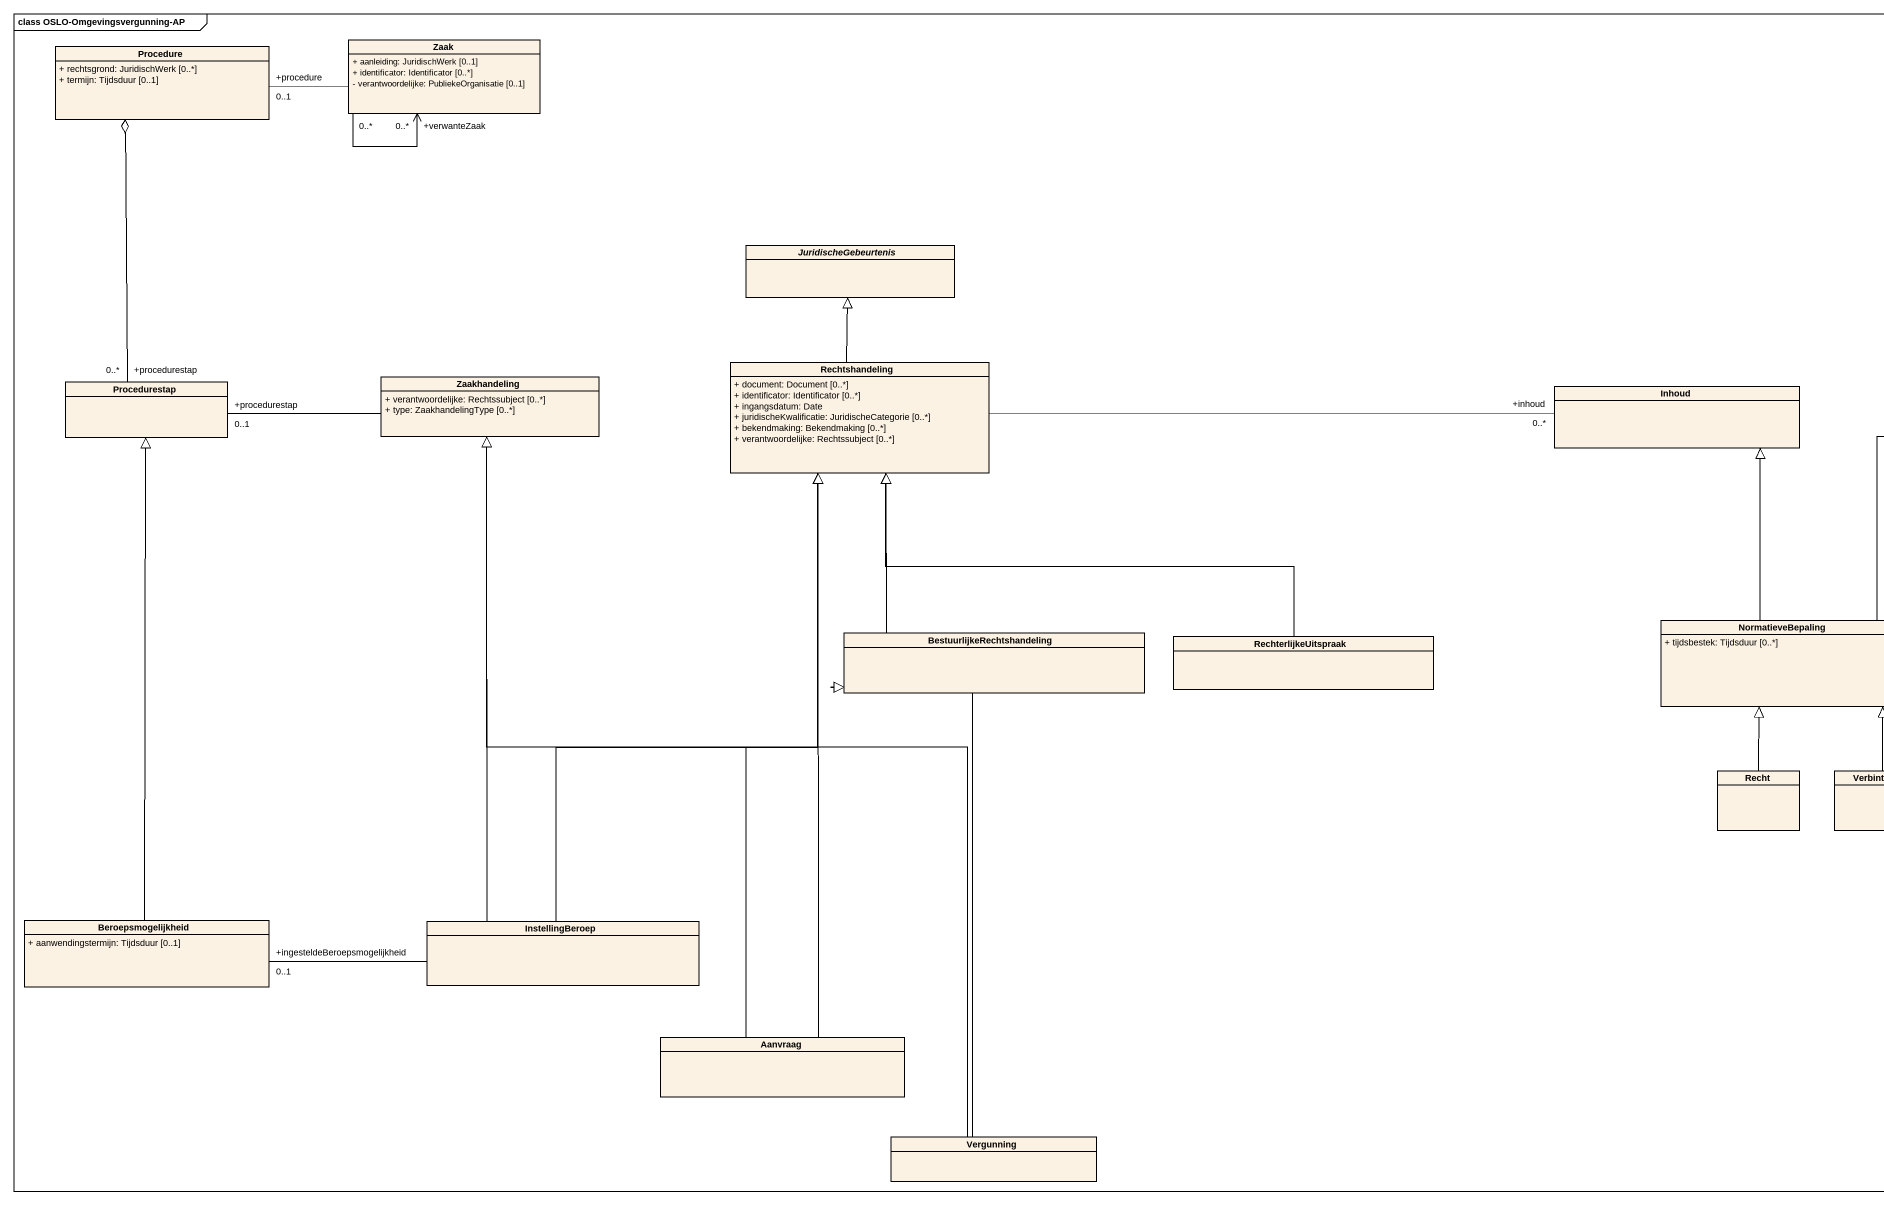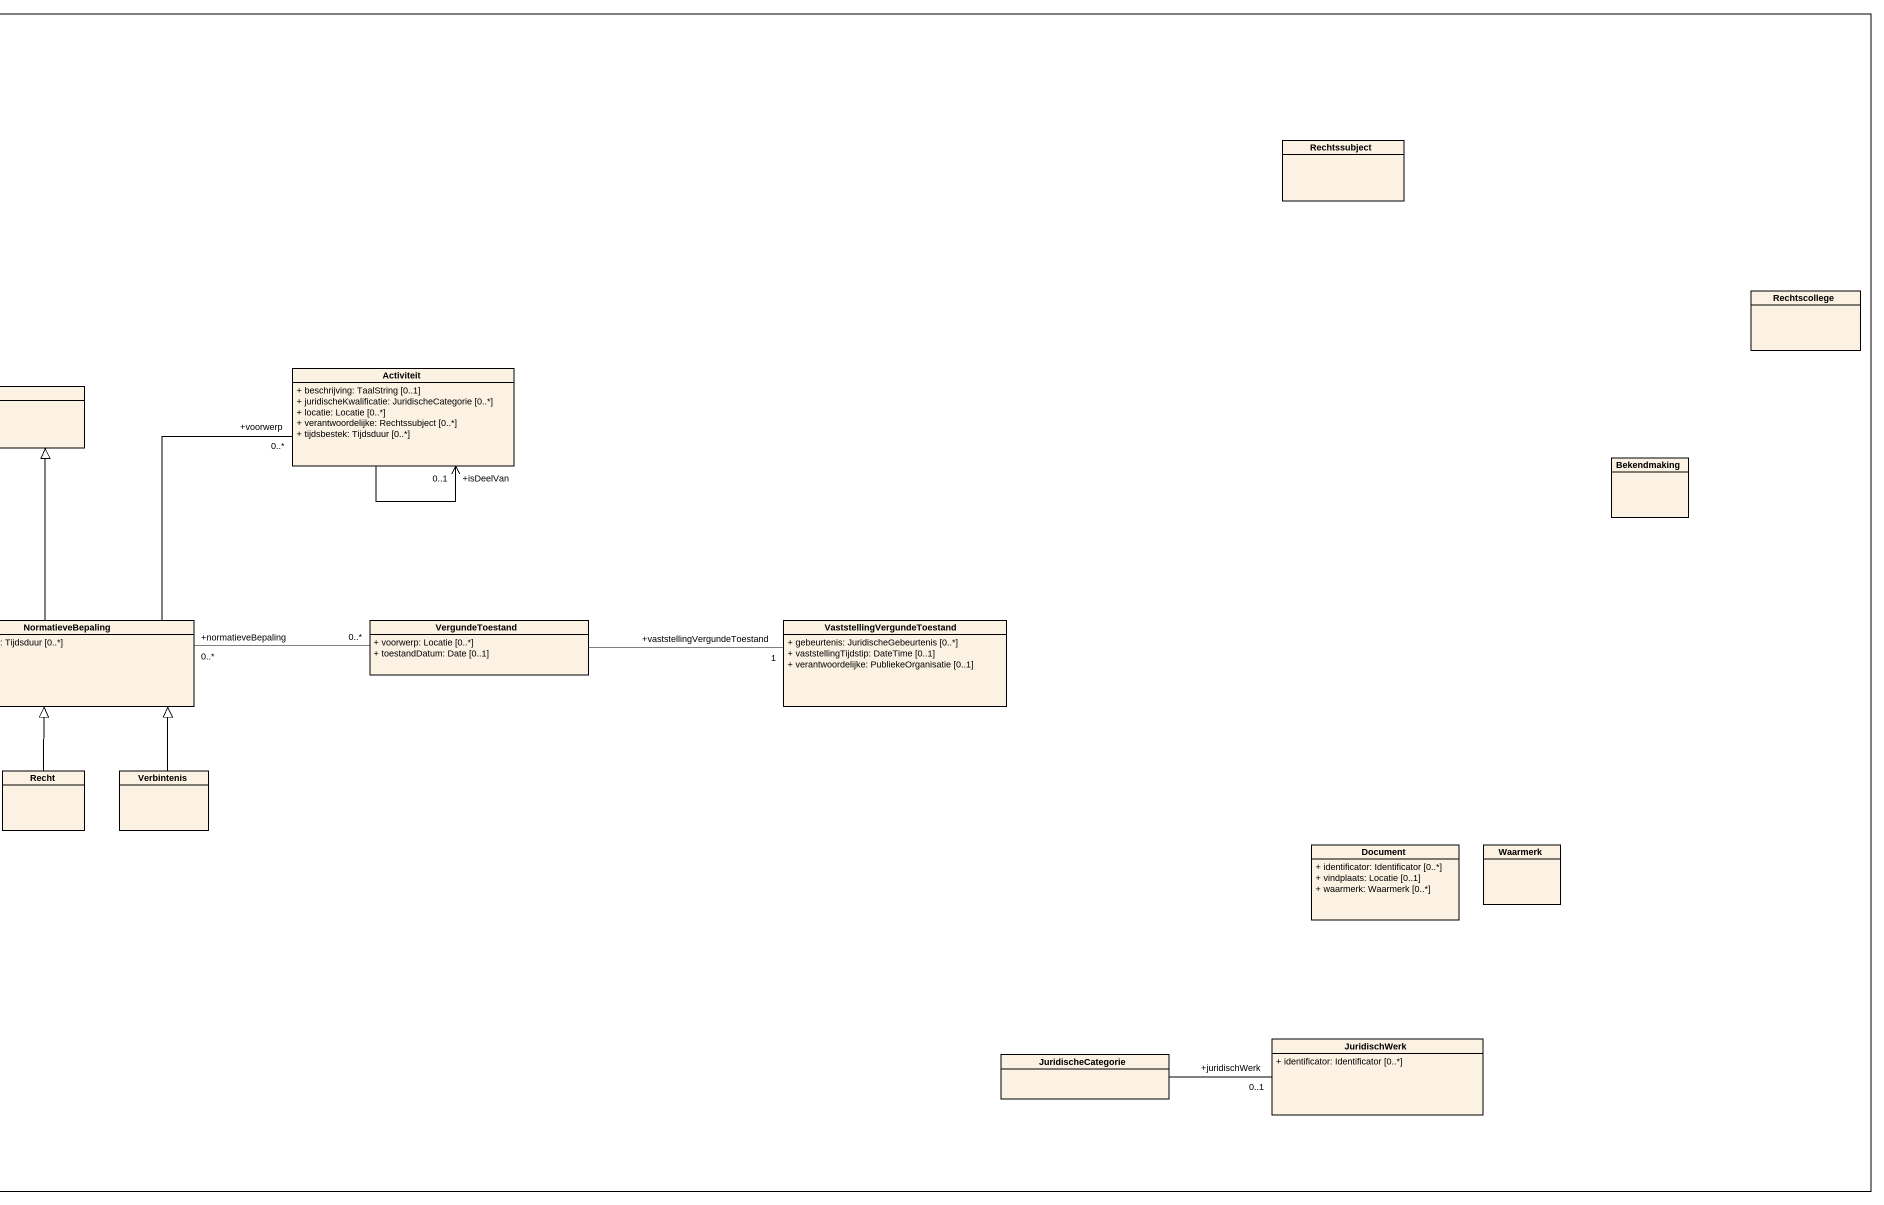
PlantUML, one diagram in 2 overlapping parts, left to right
@startuml
mainframe class OSLO-Omgevingsvergunning-AP
hide circle
hide empty members
skinparam classAttributeIconSize 0
class Procedure {
  + rechtsgrond: JuridischWerk [0..*]
  + termijn: Tijdsduur [0..1]
}
class Zaak {
  + aanleiding: JuridischWerk [0..1]
  + identificator: Identificator [0..*]
  - verantwoordelijke: PubliekeOrganisatie [0..1]
}
class Rechtssubject
abstract class JuridischeGebeurtenis
class Rechtscollege
class Zaakhandeling {
  + verantwoordelijke: Rechtssubject [0..*]
  + type: ZaakhandelingType [0..*]
}
class Rechtshandeling {
  + document: Document [0..*]
  + identificator: Identificator [0..*]
  + ingangsdatum: Date
  + juridischeKwalificatie: JuridischeCategorie [0..*]
  + bekendmaking: Bekendmaking [0..*]
  + verantwoordelijke: Rechtssubject [0..*]
}
class Activiteit {
  + beschrijving: TaalString [0..1]
  + juridischeKwalificatie: JuridischeCategorie [0..*]
  + locatie: Locatie [0..*]
  + verantwoordelijke: Rechtssubject [0..*]
  + tijdsbestek: Tijdsduur [0..*]
}
class Procedurestap
class Inhoud
class Bekendmaking
class BestuurlijkeRechtshandeling
class RechterlijkeUitspraak
class NormatieveBepaling {
  + tijdsbestek: Tijdsduur [0..*]
}
class VergundeToestand {
  + voorwerp: Locatie [0..*]
  + toestandDatum: Date [0..1]
}
class VaststellingVergundeToestand {
  + gebeurtenis: JuridischeGebeurtenis [0..*]
  + vaststellingTijdstip: DateTime [0..1]
  + verantwoordelijke: PubliekeOrganisatie [0..1]
}
class Recht
class Verbintenis
class Document {
  + identificator: Identificator [0..*]
  + vindplaats: Locatie [0..1]
  + waarmerk: Waarmerk [0..*]
}
class Waarmerk
class Beroepsmogelijkheid {
  + aanwendingstermijn: Tijdsduur [0..1]
}
class InstellingBeroep
class Aanvraag
class JuridischeCategorie
class JuridischWerk {
  + identificator: Identificator [0..*]
}
class Vergunning
Procedure o-- "+procedurestap\n0..*" Procedurestap
Zaak -left- "+procedure\n0..1" Procedure
Zaak "0..*" --> "+verwanteZaak\n0..*" Zaak
Zaakhandeling -left- "+procedurestap\n0..1" Procedurestap
Rechtshandeling -up-|> JuridischeGebeurtenis
Rechtshandeling -right- "+inhoud\n0..*" Inhoud
Activiteit --> "+isDeelVan\n0..1" Activiteit
BestuurlijkeRechtshandeling -up-|> Rechtshandeling
RechterlijkeUitspraak -left-|> Rechtshandeling
NormatieveBepaling -up- "+voorwerp\n0..*" Activiteit
NormatieveBepaling -up-|> Inhoud
VergundeToestand "0..*" -left- "+normatieveBepaling\n0..*" NormatieveBepaling
VaststellingVergundeToestand "+vaststellingVergundeToestand\n1" -left- VergundeToestand
Recht -up-|> NormatieveBepaling
Verbintenis -up-|> NormatieveBepaling
Beroepsmogelijkheid -up-|> Procedurestap
InstellingBeroep -up-|> Zaakhandeling
InstellingBeroep -up-|> Rechtshandeling
InstellingBeroep -left- "+ingesteldeBeroepsmogelijkheid\n0..1" Beroepsmogelijkheid
Aanvraag -up-|> Zaakhandeling
Aanvraag -up-|> Rechtshandeling
JuridischeCategorie -right- "+juridischWerk\n0..1" JuridischWerk
Vergunning -up-|> Zaakhandeling
Vergunning -up-|> BestuurlijkeRechtshandeling
@enduml
